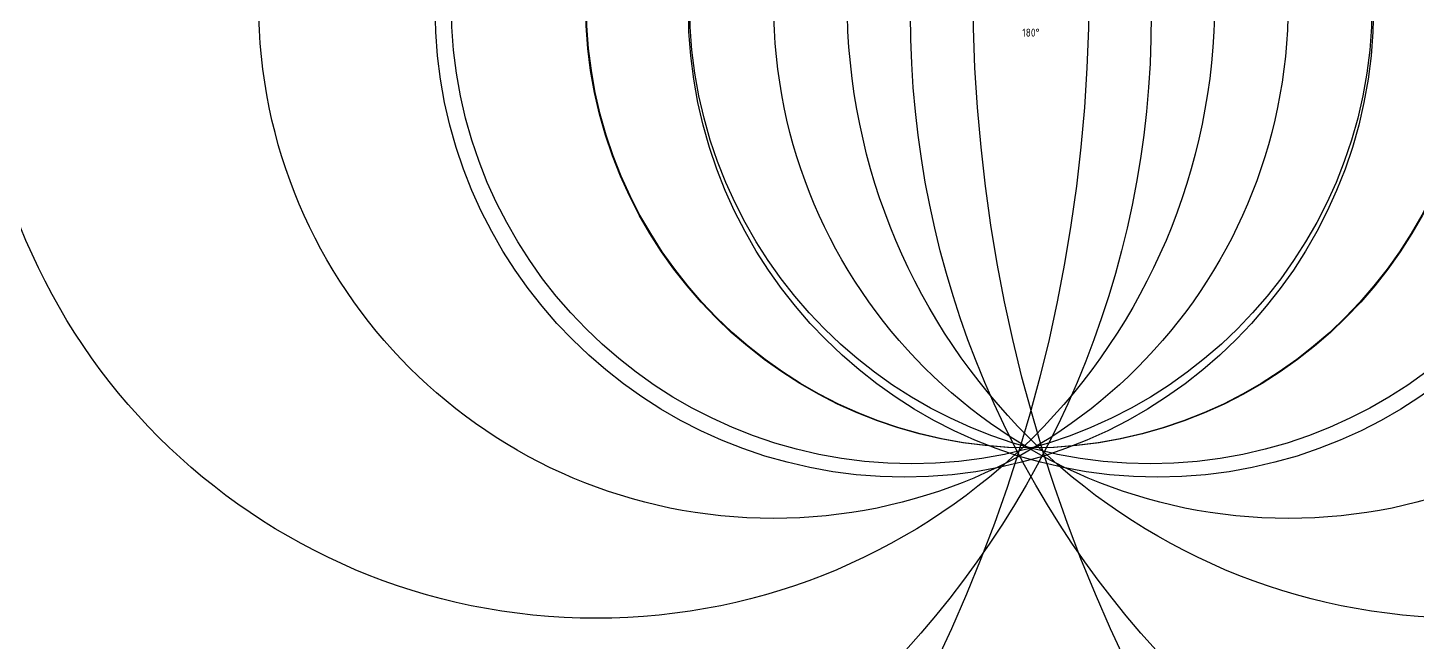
# Model space of a CAD drawing. Header units: millimetres. Extents: x -2402 to 642, y -289 to 1259.
# Drawn here: x -2081.5 to -1864.5, y -148.1 to -52.1 of the extents above; entities that cross this region are included whole.
import ezdxf

# ---------------------------------------------------------------- set-up
doc = ezdxf.new("R2010")
doc.units = ezdxf.units.MM
doc.layers.add('DRAW', color=141, linetype='Continuous')
doc.layers.add('TEXT', color=2, linetype='Continuous')
doc.styles.get("Standard").update_dxf_attribs({"font": 'archs.shx'})

msp = doc.modelspace()

# ---------------------------------------------------------------- linework, layer by layer
at = {"layer": 'DRAW', "color": 3}
for centre, radius in [((-2159.03, -45.88), 243.25), ((-1690.64, -45.88), 243.25), ((-2053.64, -50.08), 147.6), ((-1796.04, -50.08), 147.6), ((-1992.77, -47.71), 96.63), ((-1856.91, -47.71), 96.63), ((-1965.06, -48.37), 80.38), ((-1884.62, -48.37), 80.38), ((-1944.62, -49), 73.29), ((-1905.05, -49), 73.29), ((-1943.46, -48.26), 71.94), ((-1906.21, -48.26), 71.94), ((-1924.9, -48.23), 69.51), ((-1924.78, -48.23), 69.51)]:
    msp.add_circle(centre, radius, dxfattribs=at)

# ---------------------------------------------------------------- texts
at = {"layer": 'TEXT', "insert": (-1924.84, -52.88), "char_height": 1.25, "width": 2.8047, "attachment_point": 5}
msp.add_mtext('180°', dxfattribs=at)

doc.saveas('drawing.dxf')
